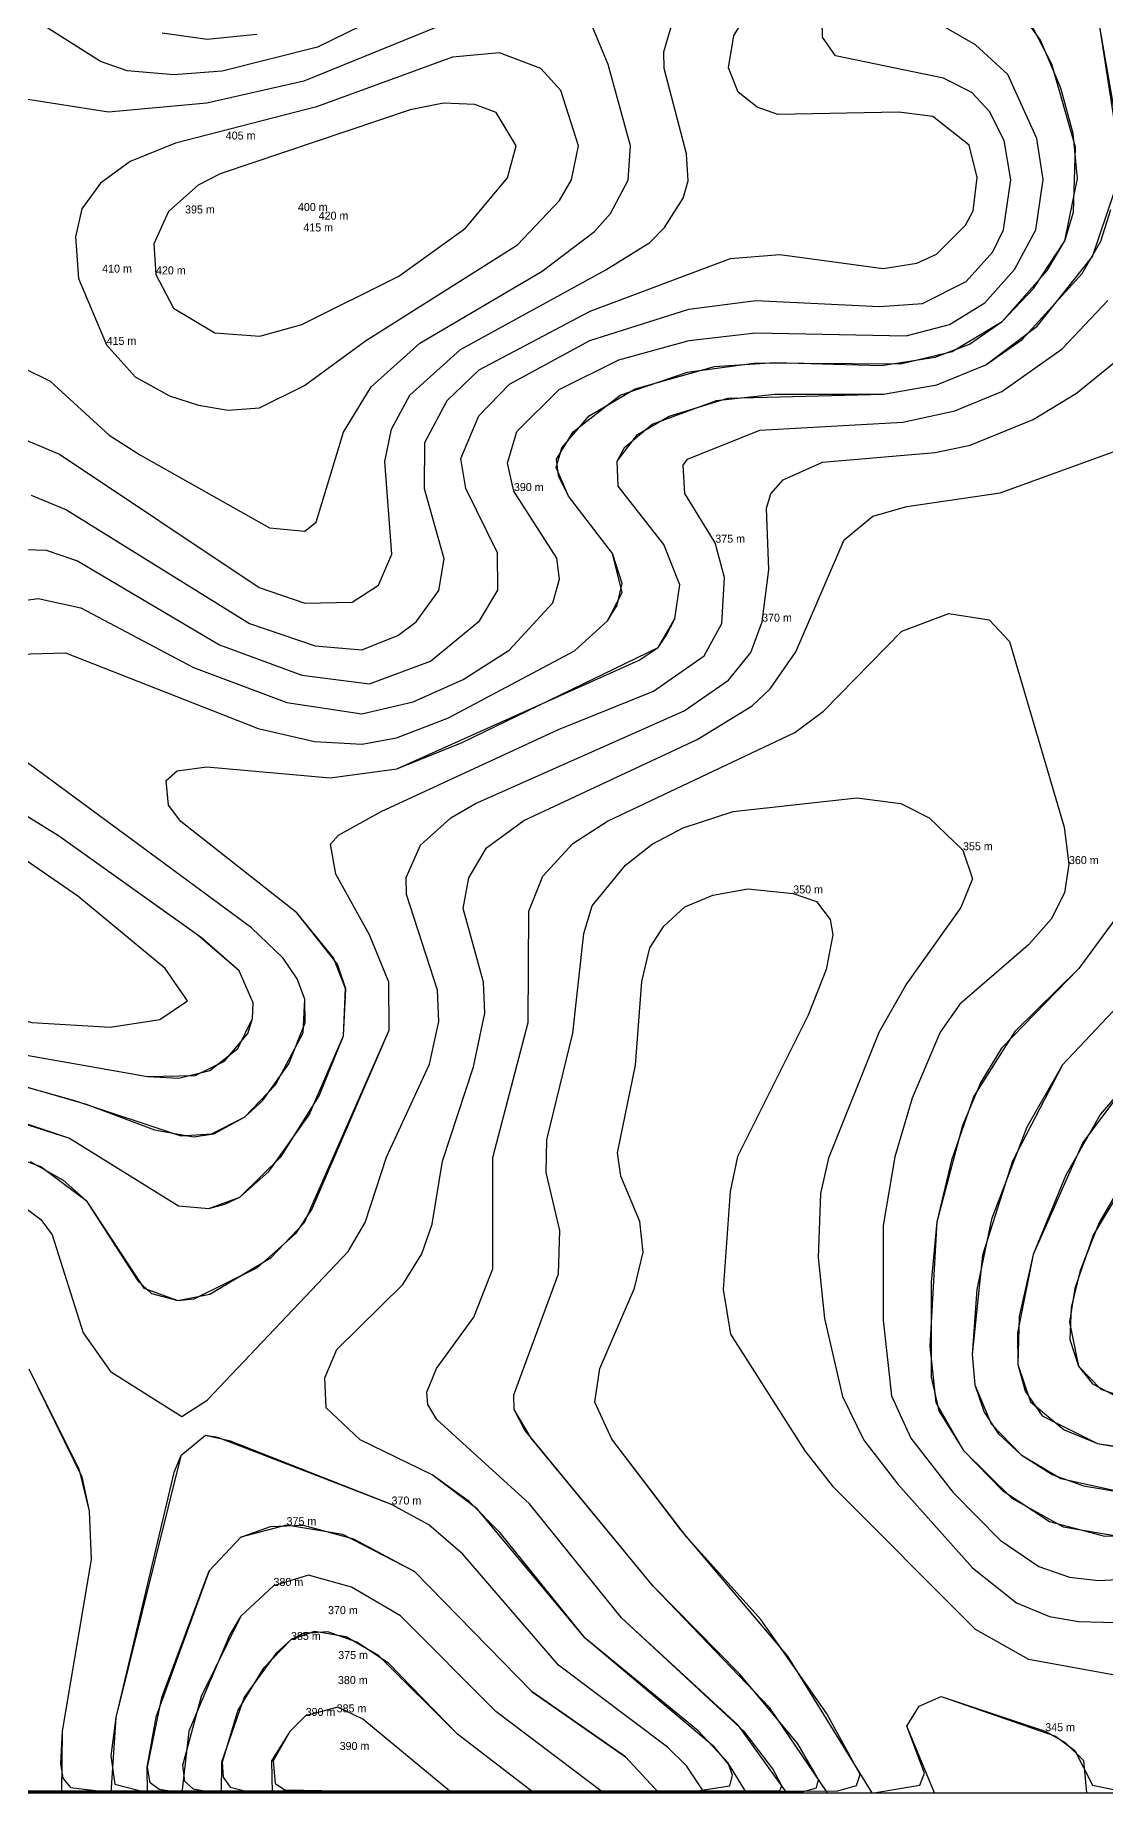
# Model space of a CAD drawing. Extents: x 104.5102 to 104.5281, y 28.4555 to 28.4663.
# Drawn here: x 104.518291 to 104.521084, y 28.455492 to 28.460076 of the extents above; entities that cross this region are included whole.
import ezdxf

# ---------------------------------------------------------------- set-up
doc = ezdxf.new("R2010")
doc.units = 0
doc.header["$MEASUREMENT"] = 0
for name, color, linetype in [('Contour_Line_Intermediate', 7, 'Continuous'), ('Contour_Line_Major', 7, 'Continuous'), ('Contour_Line_Minor', 7, 'Continuous'), ('FeatureAttribs', 7, 'Continuous'), ('Iso-height_Area', 7, 'Continuous')]:
    doc.layers.add(name, color=color, linetype=linetype)

# ---------------------------------------------------------------- blocks, each defined once
blk = doc.blocks.new('FEATURE')

msp = doc.modelspace()

# ---------------------------------------------------------------- linework, layer by layer
at = {"layer": 'Contour_Line_Intermediate', "color": 36, "true_color": 0x804000}
for points in [[(104.5177061, 28.4573408, 375), (104.5183064, 28.4571255, 375), (104.5184244, 28.4570373, 375), (104.5185589, 28.4568275, 375), (104.5185943, 28.4567948, 375), (104.5186637, 28.4567767, 375), (104.5187061, 28.456781, 375), (104.5188714, 28.4568623, 375), (104.5189718, 28.4569517, 375), (104.519013, 28.457014, 375), (104.5192149, 28.4574813, 375), (104.5192141, 28.4576065, 375), (104.5191634, 28.4577303, 375), (104.5190757, 28.4578884, 375), (104.5190619, 28.4579666, 375), (104.5190821, 28.4579899, 375), (104.5191935, 28.4580513, 375), (104.5196567, 28.4582659, 375), (104.5199042, 28.4583659, 375), (104.5200367, 28.4584579, 375), (104.5200827, 28.4585416, 375), (104.5200894, 28.4586623, 375), (104.5200653, 28.4587528, 375), (104.5199861, 28.4588813, 375), (104.5199814, 28.4589547, 375), (104.5199926, 28.4589706, 375), (104.5201811, 28.4590461, 375), (104.5205546, 28.4590669, 375), (104.5206903, 28.4590962, 375), (104.5208125, 28.4591474, 375), (104.52097, 28.4592587, 375), (104.5210894, 28.4593844, 375)], [(104.5211433, 28.4573472, 375), (104.5210699, 28.4572619, 375), (104.5209794, 28.4571036, 375), (104.5208942, 28.4568964, 375), (104.5208577, 28.4567345, 375), (104.5208548, 28.4566097, 375), (104.5208873, 28.4565117, 375), (104.5209755, 28.4564387, 375), (104.5210622, 28.4564035, 375), (104.5211523, 28.456388, 375)], [(104.5199183, 28.4554923, 375), (104.5198312, 28.4555858, 375), (104.5195877, 28.455756, 375), (104.5192809, 28.4560699, 375), (104.5190941, 28.4561658, 375), (104.518947, 28.4561903, 375), (104.5188274, 28.4561592, 375), (104.5187451, 28.4560709, 375), (104.5186063, 28.4556897, 375), (104.5185825, 28.4555597, 375), (104.5185831, 28.4554923, 375)]]:
    msp.add_polyline3d(points, dxfattribs=at)
at = {"layer": 'Contour_Line_Major', "color": 36, "true_color": 0x804000}
for points in [[(104.5207484, 28.4597055, 400), (104.5207278, 28.4597892, 400), (104.5206328, 28.4598643, 400), (104.5205443, 28.4598756, 400), (104.5202285, 28.4598691, 400), (104.5201748, 28.4598882, 400), (104.5201247, 28.4599275, 400), (104.5201001, 28.4599912, 400), (104.5201135, 28.4600755, 400), (104.5201609, 28.4601502, 400)], [(104.5188697, 28.4600783, 400), (104.5187397, 28.4600655, 400), (104.5186227, 28.460082, 400)], [(104.5182808, 28.4588766, 400), (104.5183727, 28.4588386, 400), (104.51885, 28.4585416, 400), (104.5190215, 28.4584839, 400), (104.5191432, 28.4584732, 400), (104.5192371, 28.4585104, 400), (104.5192849, 28.4585467, 400), (104.5193446, 28.4586282, 400), (104.519358, 28.4587106, 400), (104.5193072, 28.4588928, 400), (104.5193078, 28.4590142, 400), (104.5193662, 28.4591238, 400), (104.5194491, 28.4592032, 400), (104.5197385, 28.4593567, 400), (104.5201046, 28.4594941, 400), (104.5202337, 28.4595045, 400), (104.5205031, 28.4594682, 400), (104.5205908, 28.4594814, 400), (104.520642, 28.4595049, 400), (104.5207176, 28.4595805, 400), (104.5207383, 28.4596186, 400), (104.5207484, 28.4597055, 400)], [(104.5204746, 28.4554923, 350), (104.5202547, 28.4558488, 350), (104.5199756, 28.4561783, 350), (104.5197958, 28.4564144, 350), (104.5197512, 28.4565108, 350), (104.5197641, 28.456599, 350), (104.5198549, 28.4568089, 350), (104.5198768, 28.4569027, 350), (104.5198681, 28.4569825, 350), (104.5198192, 28.4571005, 350), (104.5198103, 28.4571614, 350), (104.519857, 28.4573898, 350), (104.5198741, 28.4576085, 350), (104.5198948, 28.4576963, 350), (104.5199313, 28.4577529, 350), (104.5199855, 28.4578028, 350), (104.5200589, 28.4578338, 350), (104.5201502, 28.4578499, 350), (104.5202686, 28.457838, 350), (104.520329, 28.4578166, 350), (104.5203651, 28.4577697, 350), (104.5203718, 28.4577301, 350), (104.5203543, 28.4576398, 350), (104.5203075, 28.4575204, 350), (104.5201231, 28.4571523, 350), (104.5201045, 28.4570609, 350), (104.5200858, 28.4568049, 350), (104.5201048, 28.4566886, 350), (104.5202989, 28.456384, 350), (104.5203714, 28.4562922, 350), (104.5207432, 28.4559192, 350), (104.5208827, 28.455841, 350), (104.5211458, 28.4557932, 350)]]:
    msp.add_polyline3d(points, dxfattribs=at)
at = {"layer": 'Contour_Line_Minor', "color": 36, "true_color": 0x804000}
for points in [[(104.5211134, 28.4598378, 380), (104.5210578, 28.4601578, 380), (104.5210653, 28.4602829, 380), (104.5211141, 28.460351, 380)], [(104.5194889, 28.4602707, 405), (104.5190275, 28.460045, 405), (104.5187787, 28.4599828, 405), (104.518653, 28.4599725, 405), (104.5185313, 28.459983, 405), (104.5184615, 28.4600079, 405), (104.5183074, 28.4601055, 405)], [(104.5194388, 28.4601384, 410), (104.5189916, 28.4599565, 410), (104.5187391, 28.4598992, 410), (104.5184823, 28.4598756, 410), (104.5181713, 28.4599241, 410)], [(104.5182109, 28.4585951, 390), (104.5182994, 28.458607, 390), (104.5184103, 28.4585827, 390), (104.5187042, 28.4584269, 390), (104.5189477, 28.4583358, 390), (104.5191432, 28.4583066, 390), (104.5192771, 28.4583375, 390), (104.5194073, 28.4583962, 390), (104.5195277, 28.4584724, 390), (104.5196412, 28.4585963, 390), (104.5196589, 28.4586578, 390), (104.5196519, 28.4587127, 390), (104.51954, 28.4588874, 390), (104.5195232, 28.4589604, 390), (104.5195476, 28.4590429, 390), (104.5196577, 28.4591519, 390), (104.5198135, 28.45923, 390), (104.519997, 28.4592802, 390), (104.5201699, 28.4592997, 390), (104.5205636, 28.4592925, 390), (104.5206761, 28.4593221, 390), (104.5207683, 28.4593781, 390), (104.5208456, 28.4594651, 390), (104.5209015, 28.4595683, 390), (104.5209204, 28.4597001, 390), (104.5209041, 28.4598067, 390), (104.5208281, 28.4599736, 390), (104.5207442, 28.4600512, 390), (104.5206112, 28.460128, 390)], [(104.5182398, 28.4587362, 395), (104.51832, 28.4587334, 395), (104.518402, 28.4587057, 395), (104.5187723, 28.4584867, 395), (104.5189866, 28.4584071, 395), (104.5191631, 28.4583843, 395), (104.5193226, 28.4584439, 395), (104.5194502, 28.4585493, 395), (104.5194978, 28.4586286, 395), (104.5194972, 28.4587267, 395), (104.5194143, 28.4588941, 395), (104.5194017, 28.4589725, 395), (104.5194483, 28.4590835, 395), (104.5195282, 28.459166, 395), (104.5197379, 28.4592804, 395), (104.5199966, 28.4593615, 395), (104.5201714, 28.4593843, 395), (104.5204937, 28.459369, 395), (104.5206054, 28.4593764, 395), (104.5207195, 28.4594338, 395), (104.5207892, 28.4595117, 395), (104.5208172, 28.4595686, 395), (104.5208361, 28.4596992, 395), (104.5208191, 28.4598017, 395), (104.5207807, 28.4598773, 395), (104.5207348, 28.459927, 395), (104.520661, 28.4599643, 395), (104.5203791, 28.4600228, 395), (104.5203448, 28.4600714, 395), (104.5203443, 28.4601137, 395)], [(104.5182489, 28.4584621, 385), (104.5183705, 28.4584652, 385), (104.5188726, 28.4582679, 385), (104.5190196, 28.4582343, 385), (104.5191444, 28.4582272, 385), (104.5192335, 28.4582439, 385), (104.5193697, 28.4582956, 385), (104.5196983, 28.4584705, 385), (104.5197839, 28.4585488, 385), (104.519822, 28.4586226, 385), (104.5197976, 28.4587244, 385), (104.5196822, 28.4588739, 385), (104.5196501, 28.4589489, 385), (104.5196649, 28.4590003, 385), (104.5197364, 28.4590832, 385), (104.5198559, 28.4591541, 385), (104.5200634, 28.459212, 385), (104.5202204, 28.4592226, 385), (104.5204992, 28.4592152, 385), (104.5206387, 28.4592367, 385), (104.520728, 28.4592703, 385), (104.5208136, 28.4593293, 385), (104.5209313, 28.4594629, 385), (104.5209772, 28.45954, 385), (104.5209994, 28.4596144, 385), (104.5210045, 28.4597841, 385), (104.5209435, 28.4600004, 385), (104.5208861, 28.460111, 385)], [(104.518257, 28.4590248, 405), (104.518355, 28.4589832, 405), (104.5188757, 28.4586355, 405), (104.518995, 28.4585946, 405), (104.5191185, 28.4585978, 405), (104.5191866, 28.4586423, 405), (104.5192213, 28.4587224, 405), (104.5192032, 28.4589641, 405), (104.5192206, 28.4590492, 405), (104.5192683, 28.4591376, 405), (104.5194008, 28.4592564, 405), (104.5197797, 28.4594641, 405), (104.5198948, 28.4595359, 405), (104.5199327, 28.4595744, 405), (104.5199819, 28.4596516, 405), (104.5199946, 28.4596964, 405), (104.5199903, 28.4597672, 405), (104.5199323, 28.4599898, 405), (104.5199315, 28.4600326, 405), (104.5199564, 28.4601188, 405)], [(104.5198438, 28.4597881, 410), (104.5197858, 28.4599999, 410), (104.5197453, 28.4600981, 410)], [(104.5197088, 28.4597881, 415), (104.5196624, 28.4599324, 415), (104.5196105, 28.4599897, 415), (104.5195023, 28.4600303, 415), (104.5193799, 28.4600186, 415), (104.5190249, 28.4598897, 415), (104.5186573, 28.459795, 415), (104.5185387, 28.4597465, 415), (104.518462, 28.4596908, 415), (104.518413, 28.4596234, 415), (104.5183961, 28.4595508, 415), (104.5184044, 28.4594418, 415), (104.5184775, 28.4592687, 415), (104.5185523, 28.4591853, 415), (104.5186416, 28.4591356, 415), (104.5187175, 28.459111, 415), (104.5187945, 28.4590985, 415), (104.5188762, 28.4591045, 415), (104.518994, 28.4591631, 415), (104.5191533, 28.4592793, 415), (104.5195492, 28.4595298, 415), (104.5196591, 28.4596454, 415), (104.5196904, 28.4596993, 415), (104.5197088, 28.4597881, 415)], [(104.5195461, 28.4597881, 420), (104.5194934, 28.4598749, 420), (104.5194385, 28.4598958, 420), (104.5193562, 28.4598991, 420), (104.5192696, 28.4598815, 420), (104.518774, 28.4597145, 420), (104.5187161, 28.4596851, 420), (104.5186394, 28.4596168, 420), (104.5186006, 28.4595325, 420), (104.5186063, 28.4594525, 420), (104.5186523, 28.4593648, 420), (104.5187599, 28.4593003, 420), (104.5188769, 28.4592913, 420), (104.5189868, 28.4593217, 420), (104.5192394, 28.4594481, 420), (104.5194134, 28.4595733, 420), (104.5195237, 28.4597039, 420), (104.5195461, 28.4597881, 420)], [(104.5182567, 28.4592104, 410), (104.5183305, 28.4591739, 410), (104.5184844, 28.459033, 410), (104.5185659, 28.4589807, 410), (104.5189027, 28.4587916, 410), (104.5189943, 28.4587829, 410), (104.5190245, 28.4588059, 410), (104.5190955, 28.4590406, 410), (104.5191676, 28.4591593, 410), (104.5192944, 28.4592735, 410), (104.5196137, 28.4594613, 410), (104.5197499, 28.4595641, 410), (104.5197924, 28.4596116, 410), (104.5198383, 28.4596978, 410), (104.5198438, 28.4597881, 410)], [(104.5180134, 28.4573171, 380), (104.5183806, 28.4571997, 380), (104.5186654, 28.4570235, 380), (104.5187445, 28.4570164, 380), (104.5188251, 28.4570459, 380), (104.5189325, 28.4571518, 380), (104.5190317, 28.4573099, 380), (104.5190958, 28.4574665, 380), (104.5191011, 28.45759, 380), (104.5190691, 28.4576702, 380), (104.5189737, 28.457787, 380), (104.5186716, 28.4580255, 380), (104.5186394, 28.4580686, 380), (104.518633, 28.4581328, 380), (104.5186612, 28.4581579, 380), (104.5187392, 28.4581679, 380), (104.5190603, 28.4581393, 380), (104.5192342, 28.4581631, 380), (104.5194051, 28.4582316, 380), (104.5199165, 28.458479, 380), (104.5199602, 28.4585539, 380), (104.5199729, 28.4586426, 380), (104.5199308, 28.4587477, 380), (104.5198123, 28.4589004, 380), (104.5198094, 28.4589655, 380), (104.5198289, 28.4590014, 380), (104.5199009, 28.4590617, 380), (104.5200689, 28.4591239, 380), (104.5202202, 28.4591403, 380), (104.5205038, 28.4591401, 380), (104.5206436, 28.4591641, 380), (104.520771, 28.4592167, 380), (104.5209049, 28.4593171, 380), (104.5210497, 28.4594994, 380), (104.5211064, 28.4596683, 380)], [(104.5182288, 28.4570459, 370), (104.5183061, 28.4569874, 370), (104.5183356, 28.4569476, 370), (104.518416, 28.4566923, 370), (104.518488, 28.4565912, 370), (104.5186738, 28.456474, 370), (104.5187403, 28.4565162, 370), (104.5191077, 28.4569041, 370), (104.5191524, 28.4569801, 370), (104.5192076, 28.4571498, 370), (104.5193194, 28.4573929, 370), (104.5193443, 28.4575037, 370), (104.5193409, 28.4575856, 370), (104.5192602, 28.4578356, 370), (104.5192589, 28.4578794, 370), (104.5192962, 28.4579637, 370), (104.5193759, 28.458035, 370), (104.5194395, 28.4580726, 370), (104.5199844, 28.4583146, 370), (104.5200998, 28.4583943, 370), (104.5201582, 28.4584667, 370), (104.5201874, 28.4585467, 370), (104.5202047, 28.4586816, 370), (104.5201985, 28.4588425, 370), (104.52021, 28.4588806, 370), (104.5202424, 28.4589166, 370), (104.5203453, 28.458963, 370), (104.5206391, 28.458988, 370), (104.5207305, 28.4590068, 370), (104.5208948, 28.4590742, 370), (104.5210075, 28.4591423, 370), (104.5211413, 28.4592515, 370)], [(104.5201467, 28.4554923, 365), (104.5200979, 28.4555716, 365), (104.5200205, 28.4556539, 365), (104.5197263, 28.4558956, 365), (104.5195043, 28.45617, 365), (104.5194232, 28.4562524, 365), (104.519327, 28.4563216, 365), (104.5191388, 28.4564133, 365), (104.5190504, 28.456496, 365), (104.5190472, 28.4565748, 365), (104.5190781, 28.4566486, 365), (104.5192507, 28.4568181, 365), (104.5193, 28.4568979, 365), (104.5193265, 28.4569754, 365), (104.5193534, 28.4571396, 365), (104.5194345, 28.4573859, 365), (104.5194638, 28.4575261, 365), (104.5194608, 28.4576066, 365), (104.5194076, 28.4577991, 365), (104.5194227, 28.4578788, 365), (104.5194689, 28.4579565, 365), (104.5195655, 28.4580278, 365), (104.5200179, 28.4582393, 365), (104.5201614, 28.4583275, 365), (104.5202082, 28.4583714, 365), (104.5202758, 28.4584677, 365), (104.5204019, 28.4587603, 365), (104.5204765, 28.4588215, 365), (104.5205651, 28.4588467, 365), (104.5208085, 28.4588828, 365), (104.5211916, 28.4590218, 365)], [(104.5202517, 28.4554923, 360), (104.5201251, 28.4556689, 360), (104.5198206, 28.4559489, 360), (104.5195811, 28.4562463, 360), (104.5193388, 28.4564657, 360), (104.5193155, 28.4565048, 360), (104.519313, 28.4565375, 360), (104.5193382, 28.456599, 360), (104.5194356, 28.4567329, 360), (104.5194852, 28.4568589, 360), (104.519485, 28.4571489, 360), (104.5195771, 28.4575016, 360), (104.5195792, 28.4577914, 360), (104.5196151, 28.4578834, 360), (104.5196936, 28.4579686, 360), (104.5197838, 28.4580264, 360), (104.5202726, 28.4582574, 360), (104.5203477, 28.4583131, 360), (104.5205517, 28.458522, 360), (104.5206749, 28.4585681, 360), (104.5207794, 28.4585515, 360), (104.5208329, 28.4584951, 360), (104.520975, 28.4580112, 360), (104.5209878, 28.4579145, 360), (104.520976, 28.4578392, 360), (104.5209415, 28.4577708, 360), (104.5208824, 28.457704, 360), (104.520703, 28.4575491, 360), (104.5206515, 28.4574759, 360), (104.5205789, 28.4573041, 360), (104.5205338, 28.4571508, 360), (104.520503, 28.4569721, 360), (104.5205036, 28.4567249, 360), (104.5205249, 28.4565275, 360), (104.5205753, 28.4564172, 360), (104.520685, 28.4562764, 360), (104.5208082, 28.4561513, 360), (104.5209096, 28.4560824, 360), (104.5209892, 28.4560551, 360), (104.5210646, 28.4560461, 360), (104.5214015, 28.4560633, 360)], [(104.5182446, 28.4574202, 390), (104.5185839, 28.4573608, 390), (104.5187086, 28.4573632, 390), (104.5187855, 28.4574003, 390), (104.518846, 28.4574729, 390), (104.5188582, 28.4575116, 390), (104.5188598, 28.4575526, 390), (104.5188235, 28.4576357, 390), (104.5187254, 28.457722, 390), (104.5183521, 28.4579881, 390), (104.5179679, 28.4582258, 390)], [(104.5180178, 28.4574028, 385), (104.5183938, 28.4572982, 385), (104.5186708, 28.457206, 385), (104.5187516, 28.4572111, 385), (104.5188375, 28.4572549, 385), (104.5189179, 28.4573389, 385), (104.5189902, 28.4574748, 385), (104.5189948, 28.4575621, 385), (104.5189744, 28.4576152, 385), (104.5189377, 28.457669, 385), (104.5188552, 28.4577485, 385), (104.5182112, 28.4582231, 385)], [(104.5186889, 28.4575576, 395), (104.51863, 28.4576425, 395), (104.5184024, 28.4578307, 395), (104.5182037, 28.4579682, 395), (104.5180909, 28.4580256, 395), (104.5179861, 28.4580685, 395), (104.5178357, 28.4580976, 395), (104.5177478, 28.45808, 395), (104.5176794, 28.4580165, 395), (104.5176675, 28.4579843, 395), (104.5176746, 28.45794, 395), (104.5177537, 28.4578056, 395), (104.517926, 28.4576468, 395), (104.5180807, 28.4575556, 395), (104.5182827, 28.4575014, 395), (104.5184867, 28.4574889, 395), (104.5186168, 28.4575088, 395), (104.5186889, 28.4575576, 395)], [(104.5203581, 28.4554923, 355), (104.5202073, 28.455714, 355), (104.5199031, 28.4560313, 355), (104.5195684, 28.4564379, 355), (104.5195406, 28.4564921, 355), (104.5195398, 28.4565306, 355), (104.5196563, 28.4568458, 355), (104.5196594, 28.4569585, 355), (104.519624, 28.4571102, 355), (104.519626, 28.4571951, 355), (104.5196938, 28.4574738, 355), (104.5197228, 28.4577335, 355), (104.5197442, 28.4578057, 355), (104.5198307, 28.4579117, 355), (104.5199006, 28.4579664, 355), (104.5199819, 28.4580087, 355), (104.5201123, 28.4580516, 355), (104.5204343, 28.4580873, 355), (104.5205493, 28.4580724, 355), (104.520623, 28.4580352, 355), (104.5207114, 28.4579506, 355), (104.5207363, 28.4578765, 355), (104.5207059, 28.4578015, 355), (104.5205643, 28.4576023, 355), (104.5204922, 28.4574749, 355), (104.5203603, 28.4571475, 355), (104.5203394, 28.4570552, 355), (104.5203337, 28.4568882, 355), (104.5203506, 28.4567298, 355), (104.520397, 28.4565258, 355), (104.5204531, 28.4564117, 355), (104.5205418, 28.456297, 355), (104.5207362, 28.456079, 355), (104.5208506, 28.4559877, 355), (104.520937, 28.455952, 355), (104.5210124, 28.4559389, 355), (104.5213387, 28.4559304, 355)], [(104.5213949, 28.4578405, 370), (104.5209709, 28.4573907, 370), (104.5208783, 28.4572284, 370), (104.5207856, 28.4569881, 370), (104.5207472, 28.456805, 370), (104.520735, 28.4566353, 370), (104.5207421, 28.4565566, 370), (104.5207849, 28.4564551, 370), (104.5208629, 28.4563736, 370), (104.5209669, 28.4563123, 370), (104.5211394, 28.456274, 370)], [(104.5211077, 28.4577699, 365), (104.5210136, 28.4576425, 365), (104.5208463, 28.457478, 365), (104.5207398, 28.4573089, 365), (104.5206818, 28.4571427, 365), (104.5206433, 28.4569817, 365), (104.5206287, 28.4568246, 365), (104.5206283, 28.4565768, 365), (104.5206482, 28.4564884, 365), (104.5207129, 28.4563852, 365), (104.5208143, 28.4562808, 365), (104.520937, 28.4562001, 365), (104.5210806, 28.4561621, 365), (104.5214142, 28.4561682, 365)], [(104.5211439, 28.4571017, 380), (104.5210508, 28.4569464, 380), (104.5210032, 28.456808, 380), (104.520989, 28.45672, 380), (104.5210128, 28.4566049, 380), (104.5210711, 28.4565455, 380), (104.5211732, 28.4565097, 380)], [(104.5182746, 28.4565985, 365), (104.5184128, 28.4563161, 365), (104.518432, 28.4562268, 365), (104.5184375, 28.4561008, 365), (104.5183613, 28.4556529, 365), (104.5183598, 28.4554923, 365)], [(104.5200369, 28.4554923, 370), (104.5199903, 28.4555631, 370), (104.5199403, 28.4556115, 370), (104.5196562, 28.4558253, 370), (104.5194069, 28.4561149, 370), (104.5193183, 28.4561917, 370), (104.5192208, 28.4562443, 370), (104.5188009, 28.4564093, 370), (104.5187354, 28.4564244, 370), (104.5186712, 28.4563712, 370), (104.5186532, 28.4563275, 370), (104.5185014, 28.4556886, 370), (104.5184888, 28.4554923, 370)], [(104.5197738, 28.4554923, 380), (104.5194931, 28.4557045, 380), (104.5192443, 28.4559536, 380), (104.5191161, 28.4560287, 380), (104.5190044, 28.4560597, 380), (104.5189129, 28.4560319, 380), (104.5188277, 28.4559535, 380), (104.5187986, 28.4559056, 380), (104.5186924, 28.455653, 380), (104.5186735, 28.4554923, 380)], [(104.5195917, 28.4554923, 385), (104.5193925, 28.4556452, 385), (104.5191877, 28.4558495, 385), (104.5191028, 28.4558992, 385), (104.5190199, 28.4559135, 385), (104.5189585, 28.455891, 385), (104.5189195, 28.4558564, 385), (104.5188362, 28.4557414, 385), (104.5187769, 28.4555724, 385), (104.5187767, 28.4554923, 385)], [(104.5206368, 28.4554923, 345), (104.5205646, 28.4556661, 345), (104.5205969, 28.4557187, 345), (104.5206546, 28.4557432, 345), (104.520926, 28.455653, 345), (104.520978, 28.455624, 345), (104.5210256, 28.4555764, 345), (104.5210339, 28.4554923, 345)], [(104.5193777, 28.4554923, 390), (104.519146, 28.4556843, 390), (104.5190811, 28.4557159, 390), (104.5189968, 28.4556928, 390), (104.5189553, 28.4556522, 390), (104.5189081, 28.4555761, 390), (104.5189091, 28.4554923, 390)]]:
    msp.add_polyline3d(points, dxfattribs=at)
at = {"layer": 'Iso-height_Area', "color": 5, "true_color": 0x0000fe}
msp.add_polyline3d([(104.5259322, 28.4663145, 315), (104.510401, 28.4663145, 315), (104.5103267, 28.4663063, 315), (104.5102688, 28.4662815, 315), (104.510244, 28.4662237, 315), (104.5102358, 28.4661493, 315), (104.5102358, 28.4558227, 315), (104.5102358, 28.4556575, 315), (104.510244, 28.4555832, 315), (104.5102688, 28.4555253, 315), (104.5103267, 28.4555006, 315), (104.510401, 28.4554923, 315), (104.5279149, 28.4554923, 315), (104.5279892, 28.4555006, 315), (104.528047, 28.4555253, 315), (104.5280718, 28.4555832, 315), (104.5280801, 28.4556575, 315), (104.5280718, 28.4662237, 315), (104.528047, 28.4662815, 315), (104.5279892, 28.4663063, 315), (104.5279149, 28.4663145, 315), (104.5259322, 28.4663145, 315)], close=True, dxfattribs=at)
at = {"layer": 'Iso-height_Area', "color": 160, "true_color": 0x0034fe}
msp.add_polyline3d([(104.524693, 28.4663145, 320), (104.510401, 28.4663145, 320), (104.5103267, 28.4663063, 320), (104.5102688, 28.4662815, 320), (104.510244, 28.4662237, 320), (104.5102358, 28.4661493, 320), (104.510236, 28.456847, 320), (104.5102446, 28.4568234, 320), (104.5103105, 28.456833, 320), (104.5105951, 28.4569888, 320), (104.5107303, 28.4570123, 320), (104.5108176, 28.456991, 320), (104.5107701, 28.4569358, 320), (104.5104933, 28.4567655, 320), (104.5102491, 28.4565746, 320), (104.5102358, 28.456477, 320), (104.5102358, 28.4556575, 320), (104.510244, 28.4555832, 320), (104.5102688, 28.4555253, 320), (104.5103267, 28.4555006, 320), (104.510401, 28.4554923, 320), (104.5279149, 28.4554923, 320)], dxfattribs=at)
at = {"layer": 'Iso-height_Area', "color": 70, "true_color": 0x8dfe00}
for points in [[(104.5211154, 28.4597948, 380), (104.5210546, 28.4601891, 380), (104.5210653, 28.4602829, 380), (104.5211467, 28.460382, 380)], [(104.517885, 28.4573664, 380), (104.5183806, 28.4571997, 380), (104.5186654, 28.4570235, 380), (104.5187445, 28.4570164, 380), (104.5187859, 28.4570273, 380), (104.5188251, 28.4570459, 380), (104.5189004, 28.4571126, 380), (104.5190057, 28.4572606, 380), (104.5190958, 28.4574665, 380), (104.5191015, 28.4575892, 380), (104.5190799, 28.4576535, 380), (104.5189737, 28.457787, 380), (104.5186716, 28.4580255, 380), (104.5186394, 28.4580686, 380), (104.518633, 28.4581328, 380), (104.5186612, 28.4581579, 380), (104.5187392, 28.4581679, 380), (104.5190603, 28.4581393, 380), (104.5192342, 28.4581631, 380), (104.5198667, 28.4584464, 380), (104.5199165, 28.458479, 380), (104.5199368, 28.4585103, 380), (104.5199602, 28.4585539, 380), (104.5199729, 28.4586426, 380), (104.5199308, 28.4587477, 380), (104.5198123, 28.4589004, 380), (104.5198094, 28.4589655, 380), (104.5198621, 28.459035, 380), (104.5199448, 28.4590829, 380), (104.520098, 28.4591294, 380), (104.5205038, 28.4591401, 380), (104.5206436, 28.4591641, 380), (104.520771, 28.4592167, 380), (104.5208662, 28.4592831, 380), (104.5210223, 28.4594548, 380), (104.5210706, 28.4595391, 380), (104.5210971, 28.4596213, 380)], [(104.5211121, 28.4570571, 380), (104.5210663, 28.4569798, 380), (104.5210169, 28.4568546, 380), (104.5209934, 28.4567583, 380), (104.5209901, 28.456675, 380), (104.5210128, 28.4566049, 380), (104.5210495, 28.4565588, 380), (104.521102, 28.4565311, 380)]]:
    msp.add_polyline3d(points, dxfattribs=at)
at = {"layer": 'Iso-height_Area', "color": 2, "true_color": 0xfef400}
for points in [[(104.5194889, 28.4602707, 405), (104.5190275, 28.460045, 405), (104.5187787, 28.4599828, 405), (104.518653, 28.4599725, 405), (104.5185313, 28.459983, 405), (104.5184615, 28.4600079, 405), (104.5183074, 28.4601055, 405)], [(104.518257, 28.4590248, 405), (104.518355, 28.4589832, 405), (104.5188757, 28.4586355, 405), (104.518995, 28.4585946, 405), (104.5191185, 28.4585978, 405), (104.5191866, 28.4586423, 405), (104.5192213, 28.4587224, 405), (104.5192032, 28.4589641, 405), (104.5192206, 28.4590492, 405), (104.5192683, 28.4591376, 405), (104.5194008, 28.4592564, 405), (104.5197797, 28.4594641, 405), (104.5198948, 28.4595359, 405), (104.5199327, 28.4595744, 405), (104.5199819, 28.4596516, 405), (104.5199946, 28.4596964, 405), (104.5199903, 28.4597672, 405), (104.5199323, 28.4599898, 405), (104.5199315, 28.4600326, 405), (104.5199564, 28.4601188, 405)]]:
    msp.add_polyline3d(points, dxfattribs=at)
at = {"layer": 'Iso-height_Area', "color": 60, "true_color": 0xa8fe00}
for points in [[(104.5182489, 28.4584621, 385), (104.5183705, 28.4584652, 385), (104.5188726, 28.4582679, 385), (104.5190196, 28.4582343, 385), (104.5191444, 28.4582272, 385), (104.5192335, 28.4582439, 385), (104.5193697, 28.4582956, 385), (104.5196983, 28.4584705, 385), (104.5197839, 28.4585488, 385), (104.5198093, 28.4585902, 385), (104.5198226, 28.4586464, 385), (104.5197976, 28.4587244, 385), (104.5196822, 28.4588739, 385), (104.519656, 28.4589271, 385), (104.519651, 28.4589707, 385), (104.5196944, 28.4590421, 385), (104.5198176, 28.4591378, 385), (104.5199929, 28.4591979, 385), (104.5201723, 28.4592215, 385), (104.5205486, 28.459219, 385), (104.5206832, 28.4592516, 385), (104.5208136, 28.4593293, 385), (104.5208954, 28.4594154, 385), (104.5209772, 28.45954, 385), (104.52101, 28.4597029, 385), (104.5209986, 28.4598197, 385), (104.5209664, 28.4599381, 385), (104.520914, 28.4600634, 385), (104.520813, 28.4602041, 385)], [(104.5179905, 28.4574133, 385), (104.5184239, 28.4572888, 385), (104.5186024, 28.4572212, 385), (104.518704, 28.4572034, 385), (104.5187574, 28.4572113, 385), (104.5188375, 28.4572549, 385), (104.5188845, 28.4572972, 385), (104.5189527, 28.4573938, 385), (104.5189953, 28.4575005, 385), (104.5189948, 28.4575621, 385), (104.5189744, 28.4576152, 385), (104.5189377, 28.457669, 385), (104.5188552, 28.4577485, 385), (104.5182112, 28.4582231, 385)]]:
    msp.add_polyline3d(points, dxfattribs=at)
at = {"layer": 'Iso-height_Area', "color": 2, "true_color": 0xf8fe00}
for points in [[(104.5182808, 28.4588766, 400), (104.5183727, 28.4588386, 400), (104.51885, 28.4585416, 400), (104.5190215, 28.4584839, 400), (104.5191432, 28.4584732, 400), (104.5192371, 28.4585104, 400), (104.5192849, 28.4585467, 400), (104.5193446, 28.4586282, 400), (104.519358, 28.4587106, 400), (104.5193072, 28.4588928, 400), (104.5193078, 28.4590142, 400), (104.5193662, 28.4591238, 400), (104.5194491, 28.4592032, 400), (104.5197385, 28.4593567, 400), (104.5201046, 28.4594941, 400), (104.5202337, 28.4595045, 400), (104.5205031, 28.4594682, 400), (104.5205908, 28.4594814, 400), (104.520642, 28.4595049, 400), (104.5207176, 28.4595805, 400), (104.5207383, 28.4596186, 400), (104.5207484, 28.4597055, 400), (104.5207484, 28.4597055, 400), (104.5207278, 28.4597892, 400), (104.5206328, 28.4598643, 400), (104.5205443, 28.4598756, 400), (104.5202285, 28.4598691, 400), (104.5201748, 28.4598882, 400), (104.5201247, 28.4599275, 400), (104.5201001, 28.4599912, 400), (104.5201135, 28.4600755, 400), (104.5201609, 28.4601502, 400)], [(104.5188697, 28.4600783, 400), (104.5187397, 28.4600655, 400), (104.5186227, 28.460082, 400)]]:
    msp.add_polyline3d(points, dxfattribs=at)
at = {"layer": 'Iso-height_Area', "color": 2, "true_color": 0xfee700}
for points in [[(104.5194388, 28.4601384, 410), (104.5189916, 28.4599565, 410), (104.5187391, 28.4598992, 410), (104.5184823, 28.4598756, 410), (104.5181713, 28.4599241, 410)], [(104.5182567, 28.4592104, 410), (104.5183305, 28.4591739, 410), (104.5184844, 28.459033, 410), (104.5185659, 28.4589807, 410), (104.5189027, 28.4587916, 410), (104.5189943, 28.4587829, 410), (104.5190245, 28.4588059, 410), (104.5190955, 28.4590406, 410), (104.5191676, 28.4591593, 410), (104.5192944, 28.4592735, 410), (104.5196137, 28.4594613, 410), (104.5197499, 28.4595641, 410), (104.5197924, 28.4596116, 410), (104.5198383, 28.4596978, 410), (104.5198438, 28.4597881, 410), (104.5198438, 28.4597881, 410), (104.5197858, 28.4599999, 410), (104.5197453, 28.4600981, 410)]]:
    msp.add_polyline3d(points, dxfattribs=at)
at = {"layer": 'Iso-height_Area', "color": 60, "true_color": 0xc2fe00}
for points in [[(104.5182109, 28.4585951, 390), (104.5182994, 28.458607, 390), (104.5184103, 28.4585827, 390), (104.5187042, 28.4584269, 390), (104.5189477, 28.4583358, 390), (104.5191432, 28.4583066, 390), (104.5192771, 28.4583375, 390), (104.5194073, 28.4583962, 390), (104.5195277, 28.4584724, 390), (104.5196412, 28.4585963, 390), (104.5196589, 28.4586578, 390), (104.5196519, 28.4587127, 390), (104.51954, 28.4588874, 390), (104.5195232, 28.4589604, 390), (104.5195476, 28.4590429, 390), (104.5196577, 28.4591519, 390), (104.5198135, 28.45923, 390), (104.519997, 28.4592802, 390), (104.5201699, 28.4592997, 390), (104.5205636, 28.4592925, 390), (104.5206761, 28.4593221, 390), (104.5207683, 28.4593781, 390), (104.5208456, 28.4594651, 390), (104.5209015, 28.4595683, 390), (104.5209204, 28.4597001, 390), (104.5209041, 28.4598067, 390), (104.5208281, 28.4599736, 390), (104.5207442, 28.4600512, 390), (104.5206112, 28.460128, 390)], [(104.5182446, 28.4574202, 390), (104.5185839, 28.4573608, 390), (104.5186657, 28.4573561, 390), (104.5187469, 28.4573758, 390), (104.5188199, 28.4574333, 390), (104.5188582, 28.4575116, 390), (104.5188598, 28.4575526, 390), (104.5188235, 28.4576357, 390), (104.5187154, 28.457729, 390), (104.5183521, 28.4579881, 390), (104.5179679, 28.4582258, 390)]]:
    msp.add_polyline3d(points, dxfattribs=at)
at = {"layer": 'Iso-height_Area', "color": 60, "true_color": 0xddfe00}
msp.add_polyline3d([(104.5182398, 28.4587362, 395), (104.51832, 28.4587334, 395), (104.518402, 28.4587057, 395), (104.5187723, 28.4584867, 395), (104.5189866, 28.4584071, 395), (104.5191631, 28.4583843, 395), (104.5193226, 28.4584439, 395), (104.5194502, 28.4585493, 395), (104.5194978, 28.4586286, 395), (104.5194972, 28.4587267, 395), (104.5194143, 28.4588941, 395), (104.5194017, 28.4589725, 395), (104.5194483, 28.4590835, 395), (104.5195282, 28.459166, 395), (104.5197379, 28.4592804, 395), (104.5199966, 28.4593615, 395), (104.5201714, 28.4593843, 395), (104.5204937, 28.459369, 395), (104.5206054, 28.4593764, 395), (104.5207195, 28.4594338, 395), (104.5207892, 28.4595117, 395), (104.5208172, 28.4595686, 395), (104.5208361, 28.4596992, 395), (104.5208191, 28.4598017, 395), (104.5207807, 28.4598773, 395), (104.5207348, 28.459927, 395), (104.520661, 28.4599643, 395), (104.5203791, 28.4600228, 395), (104.5203448, 28.4600714, 395), (104.5203443, 28.4601137, 395)], dxfattribs=at)
at = {"layer": 'Iso-height_Area', "color": 40, "true_color": 0xfeda00}
msp.add_polyline3d([(104.5197088, 28.4597881, 415), (104.5196624, 28.4599324, 415), (104.5196105, 28.4599897, 415), (104.5195023, 28.4600303, 415), (104.5193799, 28.4600186, 415), (104.5190249, 28.4598897, 415), (104.5186573, 28.459795, 415), (104.5185387, 28.4597465, 415), (104.518462, 28.4596908, 415), (104.518413, 28.4596234, 415), (104.5183961, 28.4595508, 415), (104.5184044, 28.4594418, 415), (104.5184775, 28.4592687, 415), (104.5185523, 28.4591853, 415), (104.5186416, 28.4591356, 415), (104.5187175, 28.459111, 415), (104.5187945, 28.4590985, 415), (104.5188762, 28.4591045, 415), (104.518994, 28.4591631, 415), (104.5191533, 28.4592793, 415), (104.5195492, 28.4595298, 415), (104.5196591, 28.4596454, 415), (104.5196904, 28.4596993, 415), (104.5197088, 28.4597881, 415)], close=True, dxfattribs=at)
at = {"layer": 'Iso-height_Area', "color": 40, "true_color": 0xfecc00}
msp.add_polyline3d([(104.5195461, 28.4597881, 420), (104.5194934, 28.4598749, 420), (104.5194385, 28.4598958, 420), (104.5193562, 28.4598991, 420), (104.5192696, 28.4598815, 420), (104.518774, 28.4597145, 420), (104.5187161, 28.4596851, 420), (104.5186394, 28.4596168, 420), (104.5186006, 28.4595325, 420), (104.5186063, 28.4594525, 420), (104.5186523, 28.4593648, 420), (104.5187599, 28.4593003, 420), (104.5188769, 28.4592913, 420), (104.5189868, 28.4593217, 420), (104.5192394, 28.4594481, 420), (104.5194134, 28.4595733, 420), (104.5195237, 28.4597039, 420), (104.5195461, 28.4597881, 420)], close=True, dxfattribs=at)
at = {"layer": 'Iso-height_Area', "color": 70, "true_color": 0x72fe00}
for points in [[(104.5182784, 28.4571391, 375), (104.5183643, 28.4570904, 375), (104.5184244, 28.4570373, 375), (104.5185747, 28.4568086, 375), (104.5186637, 28.4567767, 375), (104.5187468, 28.4567933, 375), (104.5189064, 28.4568886, 375), (104.5189936, 28.4569796, 375), (104.5192149, 28.4574813, 375), (104.5192141, 28.4576065, 375), (104.5191634, 28.4577303, 375), (104.5190757, 28.4578884, 375), (104.5190619, 28.4579666, 375), (104.5190821, 28.4579899, 375), (104.5191935, 28.4580513, 375), (104.5196567, 28.4582659, 375), (104.5199042, 28.4583659, 375), (104.5200367, 28.4584579, 375), (104.5200827, 28.4585416, 375), (104.5200894, 28.4586623, 375), (104.5200653, 28.4587528, 375), (104.5199861, 28.4588813, 375), (104.5199814, 28.4589547, 375), (104.5199926, 28.4589706, 375), (104.5201811, 28.4590461, 375), (104.5205546, 28.4590669, 375), (104.5206903, 28.4590962, 375), (104.5208125, 28.4591474, 375), (104.52097, 28.4592587, 375), (104.5210894, 28.4593844, 375)], [(104.5211433, 28.4573472, 375), (104.5210237, 28.4571883, 375), (104.5208942, 28.4568964, 375), (104.5208536, 28.4566919, 375), (104.5208548, 28.4566097, 375), (104.5208732, 28.4565402, 375), (104.5209182, 28.4564759, 375), (104.5210622, 28.4564035, 375), (104.521196, 28.4563838, 375)]]:
    msp.add_polyline3d(points, dxfattribs=at)
at = {"layer": 'Iso-height_Area', "color": 80, "true_color": 0x57fe00}
for points in [[(104.5182288, 28.4570459, 370), (104.5183061, 28.4569874, 370), (104.5183356, 28.4569476, 370), (104.518416, 28.4566923, 370), (104.518488, 28.4565912, 370), (104.5186738, 28.456474, 370), (104.5187403, 28.4565162, 370), (104.5191077, 28.4569041, 370), (104.5191524, 28.4569801, 370), (104.5192076, 28.4571498, 370), (104.5193194, 28.4573929, 370), (104.5193443, 28.4575037, 370), (104.5193409, 28.4575856, 370), (104.5192602, 28.4578356, 370), (104.5192589, 28.4578794, 370), (104.5192962, 28.4579637, 370), (104.5193759, 28.458035, 370), (104.5194395, 28.4580726, 370), (104.5199844, 28.4583146, 370), (104.5200998, 28.4583943, 370), (104.5201582, 28.4584667, 370), (104.5201874, 28.4585467, 370), (104.5202047, 28.4586816, 370), (104.5201985, 28.4588425, 370), (104.52021, 28.4588806, 370), (104.5202424, 28.4589166, 370), (104.5203453, 28.458963, 370), (104.5206391, 28.458988, 370), (104.5207305, 28.4590068, 370), (104.5208948, 28.4590742, 370), (104.5210075, 28.4591423, 370), (104.5211413, 28.4592515, 370)], [(104.5213949, 28.4578405, 370), (104.5209709, 28.4573907, 370), (104.5208404, 28.4571398, 370), (104.5207621, 28.4568942, 370), (104.520735, 28.4566353, 370), (104.5207421, 28.4565566, 370), (104.5207671, 28.4564852, 370), (104.5208036, 28.4564298, 370), (104.5208629, 28.4563736, 370), (104.5209439, 28.4563228, 370), (104.5210255, 28.4562931, 370), (104.5211394, 28.456274, 370)]]:
    msp.add_polyline3d(points, dxfattribs=at)
at = {"layer": 'Iso-height_Area', "color": 80, "true_color": 0x3dfe00}
for points in [[(104.5182746, 28.4565985, 365), (104.518405, 28.4563374, 365), (104.518432, 28.4562268, 365), (104.5184375, 28.4561008, 365), (104.5183613, 28.4556529, 365), (104.5183569, 28.4555687, 365), (104.5183634, 28.4555302, 365), (104.5183837, 28.4555059, 365), (104.5184998, 28.4554923, 365), (104.5199838, 28.4554923, 365), (104.5201034, 28.4555106, 365), (104.5201103, 28.4555387, 365), (104.5200999, 28.4555667, 365), (104.5200632, 28.4556115, 365), (104.5197263, 28.4558956, 365), (104.5194441, 28.4562333, 365), (104.519327, 28.4563216, 365), (104.5191388, 28.4564133, 365), (104.5190504, 28.456496, 365), (104.5190472, 28.4565748, 365), (104.5190781, 28.4566486, 365), (104.5192507, 28.4568181, 365), (104.5193, 28.4568979, 365), (104.5193265, 28.4569754, 365), (104.5193534, 28.4571396, 365), (104.5194345, 28.4573859, 365), (104.5194638, 28.4575261, 365), (104.5194608, 28.4576066, 365), (104.5194076, 28.4577991, 365), (104.5194227, 28.4578788, 365), (104.5194689, 28.4579565, 365), (104.5195655, 28.4580278, 365), (104.5200179, 28.4582393, 365), (104.5201614, 28.4583275, 365), (104.5202082, 28.4583714, 365), (104.5202758, 28.4584677, 365), (104.5204019, 28.4587603, 365), (104.5204765, 28.4588215, 365), (104.5205651, 28.4588467, 365), (104.5208085, 28.4588828, 365), (104.5211916, 28.4590218, 365)], [(104.5211077, 28.4577699, 365), (104.5210136, 28.4576425, 365), (104.520812, 28.4574347, 365), (104.5207577, 28.4573456, 365), (104.5207102, 28.4572325, 365), (104.5206433, 28.4569817, 365), (104.5206247, 28.4566574, 365), (104.5206408, 28.4565101, 365), (104.5207129, 28.4563852, 365), (104.5208386, 28.4562611, 365), (104.5209724, 28.4561858, 365), (104.5211267, 28.4561596, 365)]]:
    msp.add_polyline3d(points, dxfattribs=at)
at = {"layer": 'Iso-height_Area', "color": 80, "true_color": 0x22fe00}
msp.add_polyline3d([(104.5181943, 28.4554978, 360), (104.5202341, 28.4554984, 360), (104.5202393, 28.455511, 360), (104.5202157, 28.4555547, 360), (104.5201424, 28.4556503, 360), (104.5198206, 28.4559489, 360), (104.5195811, 28.4562463, 360), (104.5193388, 28.4564657, 360), (104.5193155, 28.4565048, 360), (104.519313, 28.4565375, 360), (104.5193382, 28.456599, 360), (104.5194356, 28.4567329, 360), (104.5194852, 28.4568589, 360), (104.519485, 28.4571489, 360), (104.5195771, 28.4575016, 360), (104.5195792, 28.4577914, 360), (104.5196151, 28.4578834, 360), (104.5196936, 28.4579686, 360), (104.5197838, 28.4580264, 360), (104.5202726, 28.4582574, 360), (104.5203477, 28.4583131, 360), (104.5205517, 28.458522, 360), (104.5206749, 28.4585681, 360), (104.5207794, 28.4585515, 360), (104.5208329, 28.4584951, 360), (104.520975, 28.4580112, 360), (104.5209878, 28.4579145, 360), (104.520976, 28.4578392, 360), (104.5209415, 28.4577708, 360), (104.5208824, 28.457704, 360), (104.520703, 28.4575491, 360), (104.5206515, 28.4574759, 360), (104.5205789, 28.4573041, 360), (104.5205338, 28.4571508, 360), (104.520503, 28.4569721, 360), (104.5205036, 28.4567249, 360), (104.5205249, 28.4565275, 360), (104.5205753, 28.4564172, 360), (104.520685, 28.4562764, 360), (104.5208082, 28.4561513, 360), (104.5209096, 28.4560824, 360), (104.5209892, 28.4560551, 360), (104.5210646, 28.4560461, 360), (104.5214015, 28.4560633, 360)], dxfattribs=at)
at = {"layer": 'Iso-height_Area', "color": 3, "true_color": 0x07fe00}
msp.add_polyline3d([(104.510401, 28.4554923, 355), (104.5202931, 28.4554952, 355), (104.5203295, 28.4555058, 355), (104.5203346, 28.4555275, 355), (104.5202806, 28.4556202, 355), (104.520129, 28.4558022, 355), (104.5199031, 28.4560313, 355), (104.5195852, 28.456417, 355), (104.5195406, 28.4564921, 355), (104.5195398, 28.4565306, 355), (104.5196563, 28.4568458, 355), (104.5196594, 28.4569585, 355), (104.519624, 28.4571102, 355), (104.519626, 28.4571951, 355), (104.5196938, 28.4574738, 355), (104.5197228, 28.4577335, 355), (104.5197442, 28.4578057, 355), (104.5198307, 28.4579117, 355), (104.5199006, 28.4579664, 355), (104.5199819, 28.4580087, 355), (104.5201123, 28.4580516, 355), (104.5204343, 28.4580873, 355), (104.5205493, 28.4580724, 355), (104.520623, 28.4580352, 355), (104.5207114, 28.4579506, 355), (104.5207363, 28.4578765, 355), (104.5207059, 28.4578015, 355), (104.5205643, 28.4576023, 355), (104.5204922, 28.4574749, 355), (104.5203603, 28.4571475, 355), (104.5203394, 28.4570552, 355), (104.5203337, 28.4568882, 355), (104.5203506, 28.4567298, 355), (104.520397, 28.4565258, 355), (104.5204531, 28.4564117, 355), (104.5205418, 28.456297, 355), (104.5207362, 28.456079, 355), (104.5208506, 28.4559877, 355), (104.520937, 28.455952, 355), (104.5210124, 28.4559389, 355), (104.5213387, 28.4559304, 355)], dxfattribs=at)
at = {"layer": 'Iso-height_Area', "color": 60, "true_color": 0xddfe00}
msp.add_polyline3d([(104.5186889, 28.4575576, 395), (104.51863, 28.4576425, 395), (104.5184024, 28.4578307, 395), (104.5182037, 28.4579682, 395), (104.5180909, 28.4580256, 395), (104.5179861, 28.4580685, 395), (104.5178357, 28.4580976, 395), (104.5177478, 28.45808, 395), (104.5176794, 28.4580165, 395), (104.5176675, 28.4579843, 395), (104.5176746, 28.45794, 395), (104.5177537, 28.4578056, 395), (104.517926, 28.4576468, 395), (104.5180807, 28.4575556, 395), (104.5182827, 28.4575014, 395), (104.5184867, 28.4574889, 395), (104.5186168, 28.4575088, 395), (104.5186889, 28.4575576, 395)], close=True, dxfattribs=at)
at = {"layer": 'Iso-height_Area', "color": 100, "true_color": 0x00fe23}
msp.add_polyline3d([(104.510401, 28.4554923, 350), (104.5203848, 28.4554976, 350), (104.5204338, 28.4555111, 350), (104.5204428, 28.4555405, 350), (104.5203553, 28.4556998, 350), (104.5201844, 28.4559441, 350), (104.5199905, 28.45616, 350), (104.5197958, 28.4564144, 350), (104.5197512, 28.4565108, 350), (104.5197641, 28.456599, 350), (104.5198549, 28.4568089, 350), (104.5198768, 28.4569027, 350), (104.5198681, 28.4569825, 350), (104.5198192, 28.4571005, 350), (104.5198103, 28.4571614, 350), (104.519857, 28.4573898, 350), (104.5198741, 28.4576085, 350), (104.5198948, 28.4576963, 350), (104.5199313, 28.4577529, 350), (104.5199855, 28.4578028, 350), (104.5200589, 28.4578338, 350), (104.5201502, 28.4578499, 350), (104.5202686, 28.457838, 350), (104.520329, 28.4578166, 350), (104.5203651, 28.4577697, 350), (104.5203718, 28.4577301, 350), (104.5203543, 28.4576398, 350), (104.5203075, 28.4575204, 350), (104.5201231, 28.4571523, 350), (104.5201045, 28.4570609, 350), (104.5200858, 28.4568049, 350), (104.5201048, 28.4566886, 350), (104.5202989, 28.456384, 350), (104.5203714, 28.4562922, 350), (104.5207432, 28.4559192, 350), (104.5208827, 28.455841, 350), (104.5211458, 28.4557932, 350)], dxfattribs=at)
at = {"layer": 'Iso-height_Area', "color": 80, "true_color": 0x57fe00}
msp.add_polyline3d([(104.5200369, 28.4554923, 370), (104.5199903, 28.4555631, 370), (104.5199403, 28.4556115, 370), (104.5196562, 28.4558253, 370), (104.5194069, 28.4561149, 370), (104.5193183, 28.4561917, 370), (104.5192208, 28.4562443, 370), (104.5187681, 28.4564188, 370), (104.5187354, 28.4564244, 370), (104.5186712, 28.4563712, 370), (104.5185014, 28.4556886, 370), (104.5184889, 28.4555888, 370), (104.5184988, 28.455515, 370), (104.5185871, 28.4554923, 370), (104.5200369, 28.4554923, 370)], close=True, dxfattribs=at)
at = {"layer": 'Iso-height_Area', "color": 70, "true_color": 0x72fe00}
msp.add_polyline3d([(104.5199183, 28.4554923, 375), (104.5186716, 28.4554926, 375), (104.518615, 28.4555012, 375), (104.5185908, 28.4555188, 375), (104.5185838, 28.4555597, 375), (104.5186212, 28.4557407, 375), (104.5187451, 28.4560709, 375), (104.5188274, 28.4561592, 375), (104.5189048, 28.4561868, 375), (104.5189904, 28.4561902, 375), (104.519122, 28.4561552, 375), (104.5192809, 28.4560699, 375), (104.5195877, 28.455756, 375), (104.5198312, 28.4555858, 375), (104.5199183, 28.4554923, 375)], close=True, dxfattribs=at)
at = {"layer": 'Iso-height_Area', "color": 70, "true_color": 0x8dfe00}
msp.add_polyline3d([(104.5197738, 28.4554923, 380), (104.5194931, 28.4557045, 380), (104.5192443, 28.4559536, 380), (104.5191161, 28.4560287, 380), (104.5190044, 28.4560597, 380), (104.5189129, 28.4560319, 380), (104.5188277, 28.4559535, 380), (104.5187244, 28.4557439, 380), (104.5186754, 28.4555633, 380), (104.5186807, 28.4555229, 380), (104.5187031, 28.4555028, 380), (104.5187565, 28.4554934, 380), (104.5197738, 28.4554923, 380)], close=True, dxfattribs=at)
at = {"layer": 'Iso-height_Area', "color": 60, "true_color": 0xa8fe00}
msp.add_polyline3d([(104.5195917, 28.4554923, 385), (104.5193925, 28.4556452, 385), (104.5192131, 28.4558303, 385), (104.5191305, 28.4558849, 385), (104.519055, 28.4559123, 385), (104.5189907, 28.455908, 385), (104.5189585, 28.455891, 385), (104.518886, 28.4558169, 385), (104.5188197, 28.4557082, 385), (104.5187791, 28.4555724, 385), (104.5187818, 28.4555334, 385), (104.5187998, 28.4555067, 385), (104.5188452, 28.4554954, 385), (104.5195917, 28.4554923, 385)], close=True, dxfattribs=at)
at = {"layer": 'Iso-height_Area', "color": 100, "true_color": 0x00fe58}
msp.add_polyline3d([(104.5103267, 28.4555006, 345), (104.5204789, 28.4554923, 345), (104.5205989, 28.4555119, 345), (104.520611, 28.4555434, 345), (104.5205646, 28.4556661, 345), (104.5205969, 28.4557187, 345), (104.5206546, 28.4557432, 345), (104.5209526, 28.4556401, 345), (104.5210028, 28.4556024, 345), (104.5210489, 28.4555123, 345), (104.5211465, 28.4554923, 345)], dxfattribs=at)
at = {"layer": 'Iso-height_Area', "color": 60, "true_color": 0xc2fe00}
msp.add_polyline3d([(104.5193777, 28.4554923, 390), (104.519146, 28.4556843, 390), (104.5190811, 28.4557159, 390), (104.5189968, 28.4556928, 390), (104.5189553, 28.4556522, 390), (104.518912, 28.4555761, 390), (104.5189172, 28.4555166, 390), (104.5189427, 28.4555003, 390), (104.5193777, 28.4554923, 390)], close=True, dxfattribs=at)
at = {"layer": 'Iso-height_Area', "color": 140, "true_color": 0x009ffe}
msp.add_polyline3d([(104.510401, 28.4554923, 325), (104.5279149, 28.4554923, 325)], dxfattribs=at)
at = {"layer": 'Iso-height_Area', "color": 4, "true_color": 0x00fef9}
msp.add_polyline3d([(104.510401, 28.4554923, 330), (104.5279149, 28.4554923, 330)], dxfattribs=at)
at = {"layer": 'Iso-height_Area', "color": 120, "true_color": 0x00fec3}
msp.add_polyline3d([(104.510401, 28.4554923, 335), (104.5279149, 28.4554923, 335)], dxfattribs=at)
at = {"layer": 'Iso-height_Area', "color": 110, "true_color": 0x00fe8e}
msp.add_polyline3d([(104.510401, 28.4554923, 340), (104.526673, 28.4554923, 340)], dxfattribs=at)

# ---------------------------------------------------------------- block references
at = {"layer": 'FeatureAttribs'}
ref = msp.add_blockref('FEATURE', (104.5187884, 28.4598041, 405), dxfattribs=at)
ref.add_attrib('NAME', '405 m', (104.5187884, 28.4598041, 405), dxfattribs={"height": 0.00002087})
ref = msp.add_blockref('FEATURE', (104.5189766, 28.4596177, 400), dxfattribs=at)
ref.add_attrib('NAME', '400 m', (104.5189766, 28.4596177, 400), dxfattribs={"height": 0.00002087})
ref = msp.add_blockref('FEATURE', (104.5186822, 28.4596114, 395), dxfattribs=at)
ref.add_attrib('NAME', '395 m', (104.5186822, 28.4596114, 395), dxfattribs={"height": 0.00002087})
ref = msp.add_blockref('FEATURE', (104.5190307, 28.4595952, 420), dxfattribs=at)
ref.add_attrib('NAME', '420 m', (104.5190307, 28.4595952, 420), dxfattribs={"height": 0.00002087})
ref = msp.add_blockref('FEATURE', (104.5189906, 28.4595644, 415), dxfattribs=at)
ref.add_attrib('NAME', '415 m', (104.5189906, 28.4595644, 415), dxfattribs={"height": 0.00002087})
ref = msp.add_blockref('FEATURE', (104.5184659, 28.4594571, 410), dxfattribs=at)
ref.add_attrib('NAME', '410 m', (104.5184659, 28.4594571, 410), dxfattribs={"height": 0.00002087})
ref = msp.add_blockref('FEATURE', (104.5186063, 28.4594525, 420), dxfattribs=at)
ref.add_attrib('NAME', '420 m', (104.5186063, 28.4594525, 420), dxfattribs={"height": 0.00002087})
ref = msp.add_blockref('FEATURE', (104.5184775, 28.4592687, 415), dxfattribs=at)
ref.add_attrib('NAME', '415 m', (104.5184775, 28.4592687, 415), dxfattribs={"height": 0.00002087})
ref = msp.add_blockref('FEATURE', (104.51954, 28.4588874, 390), dxfattribs=at)
ref.add_attrib('NAME', '390 m', (104.51954, 28.4588874, 390), dxfattribs={"height": 0.00002087})
ref = msp.add_blockref('FEATURE', (104.5200653, 28.4587528, 375), dxfattribs=at)
ref.add_attrib('NAME', '375 m', (104.5200653, 28.4587528, 375), dxfattribs={"height": 0.00002087})
ref = msp.add_blockref('FEATURE', (104.5201874, 28.4585467, 370), dxfattribs=at)
ref.add_attrib('NAME', '370 m', (104.5201874, 28.4585467, 370), dxfattribs={"height": 0.00002087})
ref = msp.add_blockref('FEATURE', (104.5207114, 28.4579506, 355), dxfattribs=at)
ref.add_attrib('NAME', '355 m', (104.5207114, 28.4579506, 355), dxfattribs={"height": 0.00002087})
ref = msp.add_blockref('FEATURE', (104.5209878, 28.4579145, 360), dxfattribs=at)
ref.add_attrib('NAME', '360 m', (104.5209878, 28.4579145, 360), dxfattribs={"height": 0.00002087})
ref = msp.add_blockref('FEATURE', (104.5202686, 28.457838, 350), dxfattribs=at)
ref.add_attrib('NAME', '350 m', (104.5202686, 28.457838, 350), dxfattribs={"height": 0.00002087})
ref = msp.add_blockref('FEATURE', (104.5192208, 28.4562443, 370), dxfattribs=at)
ref.add_attrib('NAME', '370 m', (104.5192208, 28.4562443, 370), dxfattribs={"height": 0.00002087})
ref = msp.add_blockref('FEATURE', (104.518947, 28.4561903, 375), dxfattribs=at)
ref.add_attrib('NAME', '375 m', (104.518947, 28.4561903, 375), dxfattribs={"height": 0.00002087})
ref = msp.add_blockref('FEATURE', (104.5189129, 28.4560319, 380), dxfattribs=at)
ref.add_attrib('NAME', '380 m', (104.5189129, 28.4560319, 380), dxfattribs={"height": 0.00002087})
ref = msp.add_blockref('FEATURE', (104.5190551, 28.4559583, 370), dxfattribs=at)
ref.add_attrib('NAME', '370 m', (104.5190551, 28.4559583, 370), dxfattribs={"height": 0.00002087})
ref = msp.add_blockref('FEATURE', (104.5189585, 28.455891, 385), dxfattribs=at)
ref.add_attrib('NAME', '385 m', (104.5189585, 28.455891, 385), dxfattribs={"height": 0.00002087})
ref = msp.add_blockref('FEATURE', (104.5190817, 28.4558413, 375), dxfattribs=at)
ref.add_attrib('NAME', '375 m', (104.5190817, 28.4558413, 375), dxfattribs={"height": 0.00002087})
ref = msp.add_blockref('FEATURE', (104.519081, 28.455776, 380), dxfattribs=at)
ref.add_attrib('NAME', '380 m', (104.519081, 28.455776, 380), dxfattribs={"height": 0.00002087})
ref = msp.add_blockref('FEATURE', (104.5189968, 28.4556928, 390), dxfattribs=at)
ref.add_attrib('NAME', '390 m', (104.5189968, 28.4556928, 390), dxfattribs={"height": 0.00002087})
ref = msp.add_blockref('FEATURE', (104.5190776, 28.4557023, 385), dxfattribs=at)
ref.add_attrib('NAME', '385 m', (104.5190776, 28.4557023, 385), dxfattribs={"height": 0.00002087})
ref = msp.add_blockref('FEATURE', (104.520926, 28.455653, 345), dxfattribs=at)
ref.add_attrib('NAME', '345 m', (104.520926, 28.455653, 345), dxfattribs={"height": 0.00002087})
ref = msp.add_blockref('FEATURE', (104.5190854, 28.4556041, 390), dxfattribs=at)
ref.add_attrib('NAME', '390 m', (104.5190854, 28.4556041, 390), dxfattribs={"height": 0.00002087})

doc.saveas('drawing.dxf')
